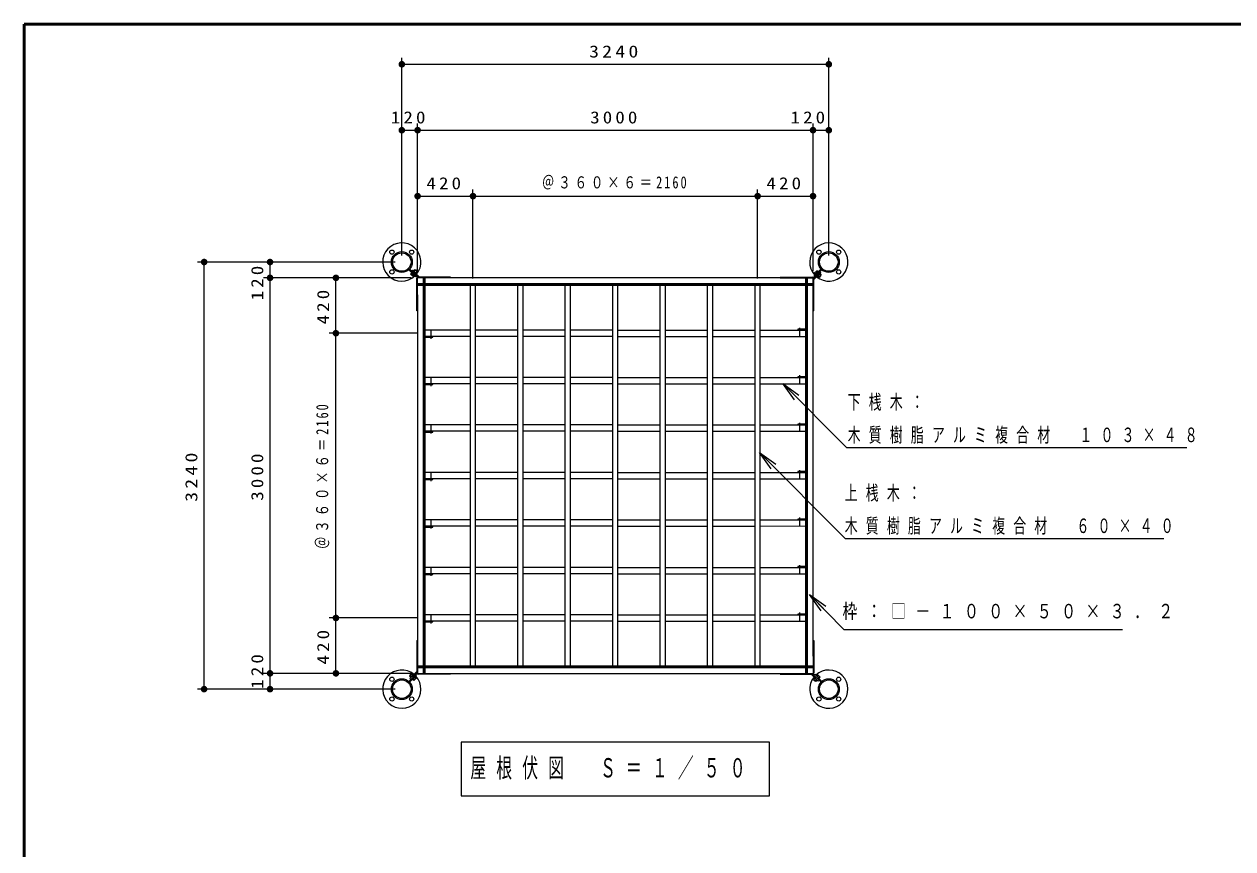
# Model space of a CAD drawing. Units: millimetres on the paper, scale 1:50. Extents: x -365 to 10, y -38 to 257.
# Drawn here: x -365 to -181.6, y 131.9 to 257 of the extents above; entities that cross this region are included whole.
import ezdxf

# ---------------------------------------------------------------- set-up
doc = ezdxf.new("R2010")
doc.units = ezdxf.units.MM
doc.linetypes.add('USER2', pattern=[6, 3, -1, 1, -1])
doc.layers.add('LY_1', color=7, linetype='Continuous', lineweight=13)
doc.layers.add('LY_2', color=7, linetype='Continuous', lineweight=13)
doc.styles.add('ＭＳ ゴシック', font='')
doc.styles.get('ＭＳ ゴシック').set_extended_font_data('MS Gothic')

# ---------------------------------------------------------------- blocks, each defined once
blk = doc.blocks.new('filled_dot')
at = {"color": 0, "linetype": 'Continuous', "lineweight": -2, "const_width": 1.25}
blk.add_lwpolyline([(-0.625, 0, 1), (0.625, 0, 1)], format="xyb", close=True, dxfattribs=at)

msp = doc.modelspace()

# ---------------------------------------------------------------- linework, layer by layer
at = {"layer": 'LY_1'}
for p, q in [((-307.691, 221.914), (-307.691, 251.914)), ((-242.891, 221.914), (-242.891, 251.914)), ((-307.691, 250.914), (-242.891, 250.914)), ((-307.691, 240.914), (-305.291, 240.914)), ((-305.291, 220.495), (-305.291, 241.914)), ((-305.291, 240.914), (-245.291, 240.914)), ((-248.811, 240.914), (-242.891, 240.914)), ((-245.291, 219.514), (-245.291, 241.914)), ((-305.291, 219.514), (-305.291, 231.914)), ((-296.891, 218.414), (-296.891, 231.914)), ((-253.691, 218.414), (-253.691, 231.914)), ((-245.291, 219.514), (-245.291, 231.914)), ((-305.291, 230.914), (-296.891, 230.914)), ((-296.891, 230.914), (-253.691, 230.914)), ((-253.691, 230.914), (-245.291, 230.914)), ((-308.691, 220.914), (-338.691, 220.914)), ((-337.691, 156.114), (-337.691, 220.914)), ((-327.691, 214.993), (-327.691, 220.914)), ((-307.272, 218.514), (-328.691, 218.514)), ((-327.691, 158.514), (-327.691, 218.514)), ((-306.291, 218.514), (-318.691, 218.514)), ((-317.691, 210.114), (-317.691, 218.514)), ((-305.191, 210.114), (-318.691, 210.114)), ((-317.691, 166.914), (-317.691, 210.114)), ((-249.891, 202.474), (-247.769, 200.352)), ((-249.891, 202.474), (-247.416, 200.706)), ((-248.123, 199.999), (-249.891, 202.474)), ((-253.419, 192.005), (-251.298, 189.884)), ((-253.419, 192.005), (-250.944, 190.237)), ((-251.651, 189.53), (-253.419, 192.005)), ((-245.809, 170.496), (-243.707, 168.355)), ((-245.809, 170.496), (-243.351, 168.706)), ((-244.064, 168.005), (-245.809, 170.496)), ((-305.191, 166.914), (-318.691, 166.914)), ((-317.691, 158.514), (-317.691, 166.914)), ((-327.691, 156.114), (-327.691, 162.003)), ((-307.272, 158.514), (-328.691, 158.514)), ((-306.291, 158.514), (-318.691, 158.514)), ((-308.691, 156.114), (-338.691, 156.114)), ((-298.691, 148.08), (-298.691, 139.947)), ((-251.891, 148.08), (-298.691, 148.08)), ((-251.891, 139.947), (-251.891, 148.08)), ((-298.691, 139.947), (-251.891, 139.947))]:
    msp.add_line(p, q, dxfattribs=at)
at = {"layer": 'LY_1', "lineweight": 25}
for p, q in [((-306.639, 219.734), (-305.567, 218.662)), ((-306.512, 219.862), (-305.283, 218.634)), ((-306.234, 219.239), (-306.375, 219.098)), ((-305.979, 218.702), (-306.375, 219.098)), ((-306.149, 219.154), (-306.291, 219.013)), ((-306.203, 219.298), (-306.248, 219.253)), ((-305.824, 218.829), (-306.248, 219.253)), ((-306.217, 219.567), (-306.09, 219.694)), ((-306.09, 219.694), (-305.029, 218.634)), ((-305.923, 218.928), (-306.064, 218.786)), ((-305.838, 218.843), (-305.979, 218.702)), ((-305.948, 219.553), (-305.903, 219.598)), ((-305.479, 219.174), (-305.903, 219.598)), ((-305.889, 219.584), (-305.705, 219.768)), ((-305.779, 218.874), (-305.824, 218.829)), ((-305.804, 219.499), (-305.584, 219.72)), ((-305.309, 219.372), (-305.705, 219.768)), ((-305.357, 219.494), (-305.584, 219.72)), ((-305.578, 219.273), (-305.357, 219.494)), ((-305.567, 218.662), (-305.439, 218.789)), ((-305.524, 219.129), (-305.479, 219.174)), ((-305.493, 219.188), (-305.309, 219.372)), ((-305.411, 213.514), (-305.411, 218.514)), ((-300.291, 218.514), (-305.291, 218.514)), ((-305.291, 213.514), (-305.291, 218.514)), ((-300.291, 218.634), (-305.231, 218.634)), ((-247.891, 218.514), (-302.691, 218.514)), ((-300.291, 218.634), (-300.291, 218.514)), ((-250.291, 218.514), (-250.291, 218.634)), ((-250.291, 218.634), (-245.351, 218.634)), ((-250.291, 218.514), (-245.291, 218.514)), ((-245.291, 213.514), (-245.291, 218.514)), ((-243.943, 219.734), (-245.171, 218.506)), ((-244.11, 219.313), (-245.171, 218.252)), ((-245.171, 213.514), (-245.171, 218.454)), ((-244.07, 219.862), (-245.142, 218.789)), ((-245.142, 218.789), (-245.015, 218.662)), ((-245.103, 219.202), (-244.707, 219.598)), ((-244.961, 219.061), (-245.103, 219.202)), ((-244.876, 219.146), (-245.018, 219.287)), ((-244.975, 219.047), (-244.551, 219.471)), ((-244.93, 219.001), (-244.975, 219.047)), ((-244.65, 219.372), (-244.792, 219.513)), ((-244.565, 219.457), (-244.707, 219.598)), ((-244.676, 218.747), (-244.63, 218.702)), ((-244.63, 218.702), (-244.206, 219.126)), ((-244.616, 218.716), (-244.432, 218.532)), ((-244.506, 219.426), (-244.551, 219.471)), ((-244.531, 218.801), (-244.311, 218.58)), ((-244.432, 218.532), (-244.036, 218.928)), ((-244.311, 218.58), (-244.084, 218.806)), ((-244.305, 219.027), (-244.084, 218.806)), ((-244.251, 219.171), (-244.206, 219.126)), ((-244.237, 219.44), (-244.11, 219.313)), ((-244.22, 219.112), (-244.036, 218.928)), ((-305.291, 215.914), (-305.291, 158.514)), ((-245.291, 161.114), (-245.291, 215.914)), ((-305.291, 213.514), (-305.411, 213.514)), ((-245.171, 213.514), (-245.291, 213.514)), ((-305.411, 163.514), (-305.291, 163.514)), ((-305.411, 163.514), (-305.411, 158.574)), ((-245.291, 163.514), (-245.171, 163.514)), ((-245.291, 163.514), (-245.291, 158.514)), ((-245.171, 163.514), (-245.171, 158.574)), ((-306.639, 157.293), (-305.411, 158.521)), ((-306.149, 158.495), (-306.545, 158.099)), ((-306.361, 157.915), (-306.545, 158.099)), ((-306.512, 157.165), (-305.439, 158.238)), ((-306.271, 158.447), (-306.497, 158.221)), ((-306.276, 158), (-306.497, 158.221)), ((-306.472, 157.715), (-305.411, 158.775)), ((-305.951, 158.325), (-306.375, 157.901)), ((-306.33, 157.856), (-306.375, 157.901)), ((-306.05, 158.226), (-306.271, 158.447)), ((-305.965, 158.311), (-306.149, 158.495)), ((-305.606, 157.98), (-306.03, 157.556)), ((-305.906, 158.28), (-305.951, 158.325)), ((-305.479, 157.825), (-305.875, 157.429)), ((-305.705, 157.881), (-305.564, 157.74)), ((-305.651, 158.026), (-305.606, 157.98)), ((-305.62, 157.966), (-305.479, 157.825)), ((-305.439, 158.238), (-305.567, 158.365)), ((-305.291, 158.514), (-247.891, 158.514)), ((-300.291, 158.394), (-305.231, 158.394)), ((-300.291, 158.514), (-300.291, 158.394)), ((-250.291, 158.394), (-250.291, 158.514)), ((-250.291, 158.514), (-245.291, 158.514)), ((-250.291, 158.394), (-245.351, 158.394)), ((-244.492, 157.333), (-245.553, 158.394)), ((-244.07, 157.165), (-245.298, 158.394)), ((-245.089, 157.839), (-245.272, 157.655)), ((-245.004, 157.754), (-245.224, 157.534)), ((-245.015, 158.365), (-245.142, 158.238)), ((-245.057, 157.898), (-245.103, 157.853)), ((-245.103, 157.853), (-244.678, 157.429)), ((-243.943, 157.293), (-245.015, 158.365)), ((-244.803, 158.153), (-244.758, 158.198)), ((-244.758, 158.198), (-244.333, 157.774)), ((-244.743, 158.184), (-244.602, 158.325)), ((-244.659, 158.099), (-244.517, 158.241)), ((-244.602, 158.325), (-244.206, 157.929)), ((-244.432, 157.873), (-244.291, 158.014)), ((-244.379, 157.729), (-244.333, 157.774)), ((-244.347, 157.788), (-244.206, 157.929)), ((-306.344, 157.587), (-306.472, 157.715)), ((-306.076, 157.601), (-306.03, 157.556)), ((-306.016, 157.57), (-305.875, 157.429)), ((-305.931, 157.655), (-305.79, 157.514)), ((-245.272, 157.655), (-244.876, 157.259)), ((-245.224, 157.534), (-244.998, 157.307)), ((-244.777, 157.528), (-244.998, 157.307)), ((-244.693, 157.443), (-244.876, 157.259)), ((-244.633, 157.474), (-244.678, 157.429)), ((-244.364, 157.46), (-244.492, 157.333))]:
    msp.add_line(p, q, dxfattribs=at)
at = {"layer": 'LY_1', "color": 140, "lineweight": 50}
for p, q in [((-304.291, 218.514), (-304.291, 158.514)), ((-246.291, 158.514), (-246.291, 218.514)), ((-245.291, 217.514), (-305.291, 217.514)), ((-305.291, 159.514), (-245.291, 159.514))]:
    msp.add_line(p, q, dxfattribs=at)
at = {"layer": 'LY_1', "color": 40, "lineweight": 25}
for p, q in [((-297.291, 217.414), (-296.491, 217.414)), ((-297.291, 159.614), (-297.291, 217.414)), ((-296.491, 159.614), (-296.491, 217.414)), ((-290.091, 217.414), (-289.291, 217.414)), ((-290.091, 159.614), (-290.091, 217.414)), ((-289.291, 159.614), (-289.291, 217.414)), ((-282.891, 217.414), (-282.091, 217.414)), ((-282.891, 159.614), (-282.891, 217.414)), ((-282.091, 159.614), (-282.091, 217.414)), ((-275.691, 159.614), (-275.691, 217.414)), ((-275.691, 217.414), (-274.891, 217.414)), ((-274.891, 159.614), (-274.891, 217.414)), ((-268.491, 159.614), (-268.491, 217.414)), ((-267.691, 217.414), (-268.491, 217.414)), ((-267.691, 159.614), (-267.691, 217.414)), ((-261.291, 159.614), (-261.291, 217.414)), ((-260.491, 217.414), (-261.291, 217.414)), ((-260.491, 159.614), (-260.491, 217.414)), ((-254.091, 159.614), (-254.091, 217.414)), ((-253.291, 217.414), (-254.091, 217.414)), ((-253.291, 159.614), (-253.291, 217.414)), ((-304.291, 209.514), (-302.991, 209.514)), ((-304.191, 210.594), (-304.191, 209.634)), ((-297.291, 210.594), (-304.191, 210.594)), ((-297.291, 209.634), (-304.191, 209.634)), ((-302.991, 209.514), (-302.991, 209.634)), ((-290.091, 210.594), (-296.491, 210.594)), ((-290.091, 209.634), (-296.491, 209.634)), ((-282.891, 210.594), (-289.291, 210.594)), ((-282.891, 209.634), (-289.291, 209.634)), ((-275.691, 210.594), (-282.091, 210.594)), ((-275.691, 209.634), (-282.091, 209.634)), ((-274.891, 210.594), (-268.491, 210.594)), ((-274.891, 209.634), (-268.491, 209.634)), ((-267.691, 210.594), (-261.291, 210.594)), ((-267.691, 209.634), (-261.291, 209.634)), ((-260.491, 210.594), (-254.091, 210.594)), ((-260.491, 209.634), (-254.091, 209.634)), ((-253.291, 210.594), (-246.391, 210.594)), ((-253.291, 209.634), (-246.391, 209.634)), ((-247.591, 210.714), (-247.591, 210.594)), ((-246.291, 210.714), (-247.591, 210.714)), ((-246.391, 210.594), (-246.391, 209.634)), ((-304.291, 202.314), (-302.991, 202.314)), ((-304.191, 203.394), (-304.191, 202.434)), ((-297.291, 203.394), (-304.191, 203.394)), ((-297.291, 202.434), (-304.191, 202.434)), ((-302.991, 202.314), (-302.991, 202.434)), ((-290.091, 203.394), (-296.491, 203.394)), ((-290.091, 202.434), (-296.491, 202.434)), ((-282.891, 203.394), (-289.291, 203.394)), ((-282.891, 202.434), (-289.291, 202.434)), ((-275.691, 203.394), (-282.091, 203.394)), ((-275.691, 202.434), (-282.091, 202.434)), ((-274.891, 203.394), (-268.491, 203.394)), ((-274.891, 202.434), (-268.491, 202.434)), ((-267.691, 203.394), (-261.291, 203.394)), ((-267.691, 202.434), (-261.291, 202.434)), ((-260.491, 203.394), (-254.091, 203.394)), ((-260.491, 202.434), (-254.091, 202.434)), ((-253.291, 203.394), (-246.391, 203.394)), ((-253.291, 202.434), (-246.391, 202.434)), ((-247.591, 203.514), (-247.591, 203.394)), ((-246.291, 203.514), (-247.591, 203.514)), ((-246.391, 203.394), (-246.391, 202.434)), ((-247.591, 196.314), (-247.591, 196.194)), ((-246.291, 196.314), (-247.591, 196.314)), ((-304.291, 195.114), (-302.991, 195.114)), ((-304.191, 196.194), (-304.191, 195.234)), ((-297.291, 196.194), (-304.191, 196.194)), ((-297.291, 195.234), (-304.191, 195.234)), ((-302.991, 195.114), (-302.991, 195.234)), ((-290.091, 196.194), (-296.491, 196.194)), ((-290.091, 195.234), (-296.491, 195.234)), ((-282.891, 196.194), (-289.291, 196.194)), ((-282.891, 195.234), (-289.291, 195.234)), ((-275.691, 196.194), (-282.091, 196.194)), ((-275.691, 195.234), (-282.091, 195.234)), ((-274.891, 196.194), (-268.491, 196.194)), ((-274.891, 195.234), (-268.491, 195.234)), ((-267.691, 196.194), (-261.291, 196.194)), ((-267.691, 195.234), (-261.291, 195.234)), ((-260.491, 196.194), (-254.091, 196.194)), ((-260.491, 195.234), (-254.091, 195.234)), ((-253.291, 196.194), (-246.391, 196.194)), ((-253.291, 195.234), (-246.391, 195.234)), ((-246.391, 196.194), (-246.391, 195.234)), ((-304.191, 188.994), (-304.191, 188.514)), ((-297.291, 188.994), (-304.191, 188.994)), ((-290.091, 188.994), (-296.491, 188.994)), ((-282.891, 188.994), (-289.291, 188.994)), ((-275.691, 188.994), (-282.091, 188.994)), ((-274.891, 188.994), (-268.491, 188.994)), ((-267.691, 188.994), (-261.291, 188.994)), ((-260.491, 188.994), (-254.091, 188.994)), ((-253.291, 188.994), (-246.391, 188.994)), ((-247.591, 189.114), (-247.591, 188.994)), ((-246.291, 189.114), (-247.591, 189.114)), ((-246.391, 188.994), (-246.391, 188.514)), ((-304.291, 187.914), (-302.991, 187.914)), ((-304.191, 188.034), (-304.191, 188.514)), ((-297.291, 188.034), (-304.191, 188.034)), ((-302.991, 187.914), (-302.991, 188.034)), ((-290.091, 188.034), (-296.491, 188.034)), ((-282.891, 188.034), (-289.291, 188.034)), ((-275.691, 188.034), (-282.091, 188.034)), ((-274.891, 188.034), (-268.491, 188.034)), ((-267.691, 188.034), (-261.291, 188.034)), ((-260.491, 188.034), (-254.091, 188.034)), ((-253.291, 188.034), (-246.391, 188.034)), ((-246.391, 188.034), (-246.391, 188.514)), ((-304.191, 180.834), (-304.191, 181.794)), ((-297.291, 181.794), (-304.191, 181.794)), ((-290.091, 181.794), (-296.491, 181.794)), ((-282.891, 181.794), (-289.291, 181.794)), ((-275.691, 181.794), (-282.091, 181.794)), ((-274.891, 181.794), (-268.491, 181.794)), ((-267.691, 181.794), (-261.291, 181.794)), ((-260.491, 181.794), (-254.091, 181.794)), ((-253.291, 181.794), (-246.391, 181.794)), ((-247.591, 181.914), (-247.591, 181.794)), ((-246.291, 181.914), (-247.591, 181.914)), ((-246.391, 180.874), (-246.391, 181.794)), ((-304.291, 180.714), (-302.991, 180.714)), ((-297.291, 180.834), (-304.191, 180.834)), ((-302.991, 180.714), (-302.991, 180.834)), ((-290.091, 180.834), (-296.491, 180.834)), ((-282.891, 180.834), (-289.291, 180.834)), ((-275.691, 180.834), (-282.091, 180.834)), ((-274.891, 180.834), (-268.491, 180.834)), ((-267.691, 180.834), (-261.291, 180.834)), ((-260.491, 180.834), (-254.091, 180.834)), ((-253.291, 180.834), (-246.391, 180.874)), ((-304.191, 173.634), (-304.191, 174.594)), ((-297.291, 174.594), (-304.191, 174.594)), ((-290.091, 174.594), (-296.491, 174.594)), ((-282.891, 174.594), (-289.291, 174.594)), ((-275.691, 174.594), (-282.091, 174.594)), ((-274.891, 174.594), (-268.491, 174.594)), ((-267.691, 174.594), (-261.291, 174.594)), ((-260.491, 174.594), (-254.091, 174.594)), ((-253.291, 174.594), (-246.391, 174.594)), ((-247.591, 174.714), (-247.591, 174.594)), ((-246.291, 174.714), (-247.591, 174.714)), ((-246.391, 173.634), (-246.391, 174.594)), ((-304.291, 173.514), (-302.991, 173.514)), ((-297.291, 173.634), (-304.191, 173.634)), ((-302.991, 173.514), (-302.991, 173.634)), ((-290.091, 173.634), (-296.491, 173.634)), ((-282.891, 173.634), (-289.291, 173.634)), ((-275.691, 173.634), (-282.091, 173.634)), ((-274.891, 173.634), (-268.491, 173.634)), ((-267.691, 173.634), (-261.291, 173.634)), ((-260.491, 173.634), (-254.091, 173.634)), ((-253.291, 173.634), (-246.391, 173.634)), ((-304.191, 166.434), (-304.191, 167.394)), ((-297.291, 167.394), (-304.191, 167.394)), ((-290.091, 167.394), (-296.491, 167.394)), ((-282.891, 167.394), (-289.291, 167.394)), ((-275.691, 167.394), (-282.091, 167.394)), ((-274.891, 167.394), (-268.491, 167.394)), ((-267.691, 167.394), (-261.291, 167.394)), ((-260.491, 167.394), (-254.091, 167.394)), ((-253.291, 167.394), (-246.391, 167.394)), ((-247.591, 167.514), (-247.591, 167.394)), ((-246.291, 167.514), (-247.591, 167.514)), ((-246.391, 166.434), (-246.391, 167.394)), ((-304.291, 166.314), (-302.991, 166.314)), ((-297.291, 166.434), (-304.191, 166.434)), ((-302.991, 166.314), (-302.991, 166.434)), ((-290.091, 166.434), (-296.491, 166.434)), ((-282.891, 166.434), (-289.291, 166.434)), ((-275.691, 166.434), (-282.091, 166.434)), ((-274.891, 166.434), (-268.491, 166.434)), ((-267.691, 166.434), (-261.291, 166.434)), ((-260.491, 166.434), (-254.091, 166.434)), ((-253.291, 166.434), (-246.391, 166.434)), ((-297.291, 159.614), (-296.491, 159.614)), ((-290.091, 159.614), (-289.291, 159.614)), ((-282.891, 159.614), (-282.091, 159.614)), ((-275.691, 159.614), (-274.891, 159.614)), ((-267.691, 159.614), (-268.491, 159.614)), ((-260.491, 159.614), (-261.291, 159.614)), ((-253.291, 159.614), (-254.091, 159.614))]:
    msp.add_line(p, q, dxfattribs=at)
at = {"layer": 'LY_1', "color": 40, "linetype": 'USER2'}
for p, q in [((-247.291, 209.634), (-247.291, 210.94)), ((-303.291, 210.594), (-303.291, 209.287)), ((-247.291, 202.434), (-247.291, 203.74)), ((-303.291, 203.394), (-303.291, 202.087)), ((-247.291, 195.234), (-247.291, 196.54)), ((-303.291, 196.194), (-303.291, 194.887)), ((-303.291, 188.994), (-303.291, 187.687)), ((-247.291, 188.034), (-247.291, 189.34)), ((-303.291, 181.794), (-303.291, 180.487)), ((-247.291, 180.834), (-247.291, 182.14)), ((-303.291, 174.594), (-303.291, 173.287)), ((-247.291, 173.634), (-247.291, 174.94)), ((-303.291, 167.394), (-303.291, 166.087)), ((-247.291, 166.434), (-247.291, 167.74))]:
    msp.add_line(p, q, dxfattribs=at)
at = {"layer": 'LY_1'}
for points in [[(-249.891, 202.474), (-240.187, 192.769), (-188.579, 192.769)], [(-253.419, 192.005), (-240.39, 178.976), (-192.031, 178.976)], [(-245.809, 170.496), (-240.594, 165.183), (-198.303, 165.183)]]:
    msp.add_lwpolyline(points, dxfattribs=at)
at = {"layer": 'LY_1', "lineweight": 25}
for centre, radius in [((-309.191, 222.414), 0.32), ((-307.691, 220.914), 1.58), ((-307.691, 220.914), 1.398), ((-306.191, 222.414), 0.32), ((-244.391, 222.414), 0.32), ((-242.891, 220.914), 1.58), ((-242.891, 220.914), 1.398), ((-241.391, 222.414), 0.32), ((-309.191, 219.414), 0.32), ((-241.391, 219.414), 0.32), ((-309.191, 157.614), 0.32), ((-241.391, 157.614), 0.32), ((-307.691, 156.114), 1.58), ((-307.691, 156.114), 1.398), ((-242.891, 156.114), 1.58), ((-242.891, 156.114), 1.398), ((-309.191, 154.614), 0.32), ((-306.191, 154.614), 0.32), ((-244.391, 154.614), 0.32), ((-241.391, 154.614), 0.32)]:
    msp.add_circle(centre, radius, dxfattribs=at)
for centre, radius, start, end in [((-307.691, 220.914), 2.9, 320.34217, 313.22157), ((-242.891, 220.914), 2.9, 230.34217, 223.22157), ((-305.231, 218.454), 0.18, 90, 180), ((-245.351, 218.454), 0.18, 0, 90), ((-307.691, 156.114), 2.9, 50.34217, 43.22157), ((-305.231, 158.574), 0.18, 180, 270), ((-242.891, 156.114), 2.9, 140.34217, 133.22157), ((-245.351, 158.574), 0.18, 270, 0)]:
    msp.add_arc(centre, radius, start, end, dxfattribs=at)
at = {"layer": 'LY_2', "lineweight": 50}
for p, q in [((0, 257), (-365, 257)), ((-365, 257), (-365, 0))]:
    msp.add_line(p, q, dxfattribs=at)

# ---------------------------------------------------------------- block references
at = {"layer": 'LY_1', "xscale": 0.4, "yscale": 0.4}
for p in [(-307.691, 250.914), (-307.691, 240.914), (-305.291, 240.914), (-245.291, 240.914), (-305.291, 230.914), (-296.891, 230.914), (-253.691, 230.914)]:
    msp.add_blockref('filled_dot', p, dxfattribs=at)
for p, rotation in [((-242.891, 250.914), 180), ((-305.291, 240.914), 180), ((-245.291, 240.914), 180), ((-242.891, 240.914), 180), ((-296.891, 230.914), 180), ((-253.691, 230.914), 180), ((-245.291, 230.914), 180), ((-337.691, 220.914), 270), ((-327.691, 220.914), 270), ((-327.691, 218.514), 270), ((-327.691, 218.514), 90), ((-317.691, 218.514), 270), ((-317.691, 210.114), 270), ((-317.691, 210.114), 90), ((-317.691, 166.914), 270), ((-317.691, 166.914), 90), ((-327.691, 158.514), 270), ((-327.691, 158.514), 90), ((-317.691, 158.514), 90), ((-337.691, 156.114), 90), ((-327.691, 156.114), 90)]:
    msp.add_blockref('filled_dot', p, dxfattribs=dict(at, rotation=rotation))

# ---------------------------------------------------------------- texts
at = {"layer": 'LY_1', "style": 'ＭＳ ゴシック'}
for s, insert, char_height, attachment_point in [('\\T1.33;\\W1.2;3240', (-275.291, 251.914), 1.833, 8), ('\\T1.33;\\W1.15;120', (-306.491, 241.914), 1.833, 8), ('\\T1.33;\\W1.15;3000', (-275.291, 241.914), 1.833, 8), ('\\T1.33;\\W1.15;120', (-245.842, 241.914), 1.833, 8), ('\\T1.33;\\W1.15;420', (-301.091, 231.914), 1.833, 8), ('\\T1.32;\\W0.75;＠３６０×６＝2160', (-275.291, 231.914), 1.833, 8), ('\\T1.33;\\W1.15;420', (-249.491, 231.914), 1.833, 8), ('\\T1.64;\\W0.65;下桟木：', (-240.028, 199.569), 2.199, 4), ('\\T1.64;\\W0.65;木質樹脂アルミ複合材\u3000１０３×４８', (-240.028, 194.569), 2.199, 4), ('\\T1.64;\\W0.65;上桟木：', (-240.474, 185.776), 2.199, 4), ('\\T1.64;\\W0.65;木質樹脂アルミ複合材\u3000６０×４０', (-240.474, 180.776), 2.199, 4), ('\\T1.64;\\W0.75;枠：□－１００×５０×３．２', (-240.821, 167.833), 2.199, 4), ('\\T1.64;\\W0.6;屋根伏図\u3000Ｓ＝１／５０', (-297.291, 144.014), 2.933, 4)]:
    msp.add_mtext(s, dxfattribs=dict(at, insert=insert, char_height=char_height, attachment_point=attachment_point))
at = {"layer": 'LY_1', "char_height": 1.833, "attachment_point": 8, "rotation": 90, "style": 'ＭＳ ゴシック'}
for s, insert in [('\\T1.33;\\W1.15;120', (-328.691, 217.962)), ('\\T1.33;\\W1.15;420', (-318.691, 214.314)), ('\\T1.32;\\W0.75;＠３６０×６＝2160', (-318.691, 188.514)), ('\\T1.33;\\W1.2;3240', (-338.691, 188.514)), ('\\T1.33;\\W1.15;3000', (-328.691, 188.514)), ('\\T1.33;\\W1.15;420', (-318.691, 162.714)), ('\\T1.33;\\W1.15;120', (-328.691, 159.035))]:
    msp.add_mtext(s, dxfattribs=dict(at, insert=insert))

doc.saveas('drawing.dxf')
